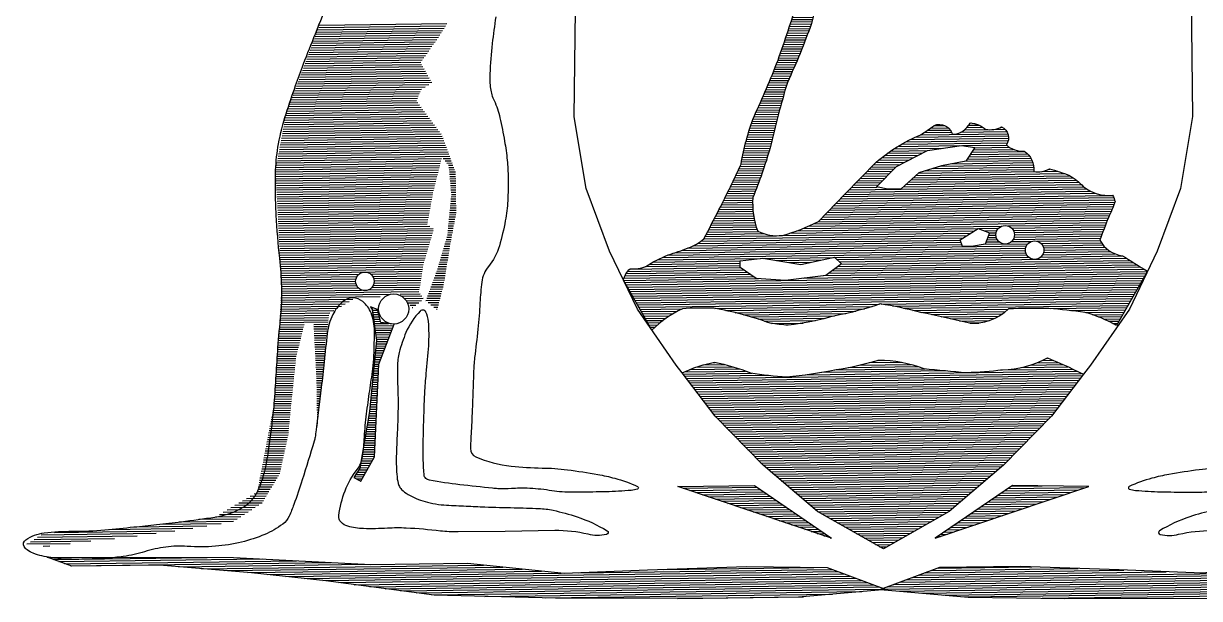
# Model space of a CAD drawing. Extents: x 0 to 1038, y -1303 to 297.
# Drawn here: x 360.73 to 366.32, y 72.92 to 75.65 of the extents above; entities that cross this region are included whole.
import ezdxf
from ezdxf.enums import TextEntityAlignment as Align

# ---------------------------------------------------------------- set-up
doc = ezdxf.new("R2010")
doc.units = 0
doc.layers.get('0').update_dxf_attribs({"linetype": 'CONTINUOUS'})
for name, color, linetype in [('TBLK07', 4, 'CONTINUOUS'), ('TBLK18', 4, 'CONTINUOUS'), ('TBLK25', 1, 'CONTINUOUS'), ('TBLK35', 3, 'CONTINUOUS'), ('TBLK50', 7, 'CONTINUOUS')]:
    doc.layers.add(name, color=color, linetype=linetype)
doc.styles.add('ISO', font='iso3098b.shx')

# ---------------------------------------------------------------- blocks, each defined once
blk = doc.blocks.new('*X5')
at = {"color": 0, "linetype": 'Continuous'}
for p, q in [((52166.48, 34199), (52180.54, 34199)), ((52167.79, 34200), (52179.09, 34200)), ((52169.13, 34201), (52177.1, 34201)), ((52170.48, 34202), (52173.32, 34202)), ((52158.9, 34193), (52185.05, 34193)), ((52160.13, 34194), (52184.46, 34194)), ((52161.37, 34195), (52183.82, 34195)), ((52162.62, 34196), (52183.15, 34196)), ((52163.89, 34197), (52182.43, 34197)), ((52165.17, 34198), (52181.67, 34198)), ((52153.41, 34188), (52187.52, 34188)), ((52154.43, 34189), (52187.09, 34189)), ((52155.46, 34190), (52186.63, 34190)), ((52156.51, 34191), (52186.14, 34191)), ((52157.69, 34192), (52185.61, 34192)), ((52148.47, 34183), (52149.69, 34183)), ((52149.44, 34184), (52152.69, 34184)), ((52150.41, 34185), (52158.21, 34185)), ((52151.4, 34186), (52188.29, 34186)), ((52152.4, 34187), (52187.92, 34187)), ((52160.06, 34185), (52173.53, 34185)), ((52163.24, 34184), (52172.57, 34184)), ((52165.22, 34183), (52171.12, 34183)), ((52173.8, 34185), (52188.6, 34185)), ((52175.58, 34184), (52188.56, 34184)), ((52176.86, 34183), (52188.5, 34183)), ((52177.87, 34182), (52188.44, 34182)), ((52178.61, 34181), (52188.37, 34181)), ((52178.73, 34180), (52188.29, 34180)), ((52178.81, 34179), (52188.21, 34179)), ((52178.88, 34178), (52188.11, 34178)), ((52178.7, 34172), (52187.33, 34172)), ((52178.8, 34173), (52187.48, 34173)), ((52178.86, 34174), (52187.63, 34174)), ((52178.9, 34175), (52187.76, 34175)), ((52178.91, 34177), (52188, 34177)), ((52178.92, 34176), (52187.89, 34176)), ((52177.83, 34167), (52186.42, 34167)), ((52178.06, 34168), (52186.63, 34168)), ((52178.26, 34169), (52186.82, 34169)), ((52178.43, 34170), (52187, 34170)), ((52178.58, 34171), (52187.17, 34171)), ((52176.26, 34162), (52185.28, 34162)), ((52176.59, 34163), (52185.53, 34163)), ((52176.92, 34164), (52185.77, 34164)), ((52177.25, 34165), (52186, 34165)), ((52177.57, 34166), (52186.22, 34166)), ((52174.59, 34157), (52183.88, 34157)), ((52174.93, 34158), (52184.18, 34158)), ((52175.26, 34159), (52184.47, 34159)), ((52175.6, 34160), (52184.75, 34160)), ((52175.93, 34161), (52185.02, 34161)), ((52172.87, 34152), (52182.07, 34152)), ((52173.22, 34153), (52182.45, 34153)), ((52173.56, 34154), (52182.83, 34154)), ((52173.91, 34155), (52183.2, 34155)), ((52174.25, 34156), (52183.57, 34156)), ((52170.75, 34146), (52179.69, 34146)), ((52171.11, 34147), (52180.1, 34147)), ((52171.46, 34148), (52180.5, 34148)), ((52171.82, 34149), (52180.9, 34149)), ((52172.17, 34150), (52181.29, 34150)), ((52172.52, 34151), (52181.68, 34151)), ((52168.94, 34141), (52177.59, 34141)), ((52169.3, 34142), (52178.02, 34142)), ((52169.67, 34143), (52178.44, 34143)), ((52170.03, 34144), (52178.86, 34144)), ((52170.39, 34145), (52179.28, 34145)), ((52166.93, 34136), (52175.37, 34136)), ((52167.34, 34137), (52175.82, 34137)), ((52167.75, 34138), (52176.27, 34138)), ((52168.16, 34139), (52176.72, 34139)), ((52168.56, 34140), (52177.15, 34140)), ((52164.82, 34131), (52173.04, 34131)), ((52165.25, 34132), (52173.51, 34132)), ((52165.67, 34133), (52173.99, 34133)), ((52166.1, 34134), (52174.45, 34134)), ((52166.51, 34135), (52174.91, 34135)), ((52162.19, 34125), (52171.05, 34125)), ((52162.64, 34126), (52171.35, 34126)), ((52163.08, 34127), (52171.65, 34127)), ((52163.52, 34128), (52171.96, 34128)), ((52163.96, 34129), (52172.26, 34129)), ((52164.39, 34130), (52172.57, 34130)), ((52159.91, 34120), (52169.59, 34120)), ((52160.38, 34121), (52169.88, 34121)), ((52160.83, 34122), (52170.17, 34122)), ((52161.29, 34123), (52170.46, 34123)), ((52161.74, 34124), (52170.76, 34124)), ((52157.57, 34115), (52168.19, 34115)), ((52158.04, 34116), (52168.47, 34116)), ((52158.51, 34117), (52168.75, 34117)), ((52158.98, 34118), (52169.03, 34118)), ((52159.45, 34119), (52169.31, 34119)), ((52155.72, 34110), (52166.85, 34110)), ((52156.06, 34111), (52167.11, 34111)), ((52156.42, 34112), (52167.38, 34112)), ((52156.79, 34113), (52167.65, 34113)), ((52157.17, 34114), (52167.92, 34114)), ((52237.47, 34110), (52242.43, 34110)), ((52252.95, 34110), (52257.57, 34110)), ((52253.56, 34111), (52254.26, 34111)), ((52153.86, 34104), (52165.32, 34104)), ((52154.14, 34105), (52165.57, 34105)), ((52154.44, 34106), (52165.82, 34106)), ((52154.74, 34107), (52166.07, 34107)), ((52155.05, 34108), (52166.33, 34108)), ((52155.38, 34109), (52166.59, 34109)), ((52226.87, 34104), (52270.63, 34104)), ((52229.02, 34105), (52270.58, 34105)), ((52231.38, 34106), (52270.34, 34106)), ((52233.03, 34107), (52245.3, 34107)), ((52234.56, 34108), (52244.76, 34108)), ((52236.04, 34109), (52243.9, 34109)), ((52249.45, 34107), (52269.88, 34107)), ((52251.06, 34108), (52261.16, 34108)), ((52252.15, 34109), (52259.38, 34109)), ((52264.13, 34108), (52269.11, 34108)), ((52267.42, 34109), (52267.78, 34109)), ((52152.6, 34099), (52163.96, 34099)), ((52152.83, 34100), (52164.27, 34100)), ((52153.07, 34101), (52164.57, 34101)), ((52153.32, 34102), (52164.82, 34102)), ((52153.59, 34103), (52165.07, 34103)), ((52218.13, 34099), (52234.42, 34099)), ((52219.67, 34100), (52241.42, 34100)), ((52221.3, 34101), (52248.92, 34101)), ((52223.03, 34102), (52270.14, 34102)), ((52224.88, 34103), (52270.48, 34103)), ((52250.15, 34101), (52269.7, 34101)), ((52254.87, 34099), (52272.82, 34099)), ((52255.54, 34100), (52270.98, 34100)), ((52151.56, 34094), (52162.33, 34094)), ((52151.77, 34095), (52162.67, 34095)), ((52151.96, 34096), (52163, 34096)), ((52152.16, 34097), (52163.33, 34097)), ((52152.37, 34098), (52163.65, 34098)), ((52211.51, 34094), (52224.42, 34094)), ((52212.7, 34095), (52226.42, 34095)), ((52213.96, 34096), (52228.42, 34096)), ((52215.29, 34097), (52230.42, 34097)), ((52216.68, 34098), (52232.42, 34098)), ((52251.1, 34094), (52280.96, 34094)), ((52252.21, 34095), (52280.47, 34095)), ((52252.87, 34096), (52279.81, 34096)), ((52253.54, 34097), (52278.93, 34097)), ((52254.21, 34098), (52277.73, 34098)), ((52149.14, 34089), (52160.56, 34089)), ((52149.63, 34090), (52160.92, 34090)), ((52150.11, 34091), (52161.29, 34091)), ((52150.6, 34092), (52161.64, 34092)), ((52151.08, 34093), (52161.99, 34093)), ((52206.51, 34089), (52217.51, 34089)), ((52207.51, 34090), (52218.51, 34090)), ((52208.51, 34091), (52219.51, 34091)), ((52209.51, 34092), (52220.51, 34092)), ((52210.51, 34093), (52222.42, 34093)), ((52230.5, 34089), (52282.08, 34089)), ((52233.63, 34090), (52281.68, 34090)), ((52236.97, 34091), (52281.67, 34091)), ((52240.3, 34092), (52281.55, 34092)), ((52245.6, 34093), (52281.32, 34093)), ((52285.4, 34089), (52292.44, 34089)), ((52288.43, 34090), (52288.96, 34090)), ((52146.66, 34084), (52158.64, 34084)), ((52147.16, 34085), (52159.03, 34085)), ((52147.66, 34086), (52159.42, 34086)), ((52148.15, 34087), (52159.81, 34087)), ((52148.65, 34088), (52160.19, 34088)), ((52201.51, 34084), (52212.51, 34084)), ((52202.51, 34085), (52213.51, 34085)), ((52203.51, 34086), (52214.51, 34086)), ((52204.51, 34087), (52215.51, 34087)), ((52205.51, 34088), (52216.51, 34088)), ((52224.78, 34084), (52301.68, 34084)), ((52225.93, 34085), (52300.51, 34085)), ((52227.07, 34086), (52299.21, 34086)), ((52228.21, 34087), (52297.75, 34087)), ((52229.35, 34088), (52295.32, 34088)), ((52143.62, 34078), (52156.53, 34078)), ((52144.14, 34079), (52156.59, 34079)), ((52144.65, 34080), (52156.99, 34080)), ((52145.15, 34081), (52157.41, 34081)), ((52145.66, 34082), (52157.83, 34082)), ((52146.16, 34083), (52158.23, 34083)), ((52195.51, 34078), (52316.65, 34078)), ((52196.51, 34079), (52309.08, 34079)), ((52197.51, 34080), (52306.76, 34080)), ((52198.51, 34081), (52305.07, 34081)), ((52199.51, 34082), (52303.71, 34082)), ((52200.51, 34083), (52212.06, 34083)), ((52223.64, 34083), (52302.73, 34083)), ((52141.03, 34073), (52156.63, 34073)), ((52141.55, 34074), (52156.55, 34074)), ((52142.07, 34075), (52156.5, 34075)), ((52142.59, 34076), (52156.48, 34076)), ((52143.11, 34077), (52156.49, 34077)), ((52190.51, 34073), (52316.76, 34073)), ((52191.51, 34074), (52317.17, 34074)), ((52192.51, 34075), (52317.57, 34075)), ((52193.51, 34076), (52317.39, 34076)), ((52194.51, 34077), (52317.07, 34077)), ((52138.36, 34068), (52157.44, 34068)), ((52138.9, 34069), (52157.22, 34069)), ((52139.43, 34070), (52157.03, 34070)), ((52139.97, 34071), (52156.86, 34071)), ((52140.5, 34072), (52156.73, 34072)), ((52185.42, 34068), (52314.56, 34068)), ((52186.51, 34069), (52315.02, 34069)), ((52187.51, 34070), (52315.47, 34070)), ((52188.51, 34071), (52315.91, 34071)), ((52189.51, 34072), (52316.34, 34072)), ((52135.65, 34063), (52161.28, 34063)), ((52136.2, 34064), (52158.79, 34064)), ((52136.74, 34065), (52158.29, 34065)), ((52137.28, 34066), (52157.97, 34066)), ((52137.82, 34067), (52157.69, 34067)), ((52172.85, 34063), (52254.86, 34063)), ((52175.93, 34064), (52256.46, 34064)), ((52178.64, 34065), (52267.29, 34065)), ((52181.1, 34066), (52313.75, 34066)), ((52183.34, 34067), (52314.16, 34067)), ((52256.83, 34064), (52265.68, 34064)), ((52259.33, 34063), (52264.95, 34063)), ((52269.91, 34065), (52313.34, 34065)), ((52271.52, 34064), (52312.94, 34064)), ((52272.26, 34063), (52312.54, 34063)), ((52127.37, 34057), (52249.3, 34057)), ((52129.96, 34058), (52248.97, 34058)), ((52131.82, 34059), (52248.63, 34059)), ((52133.28, 34060), (52250.06, 34060)), ((52134.5, 34061), (52251.66, 34061)), ((52135.1, 34062), (52167.04, 34062)), ((52168.16, 34062), (52253.26, 34062)), ((52259.06, 34057), (52278.68, 34057)), ((52259.97, 34058), (52265.87, 34058)), ((52260.37, 34059), (52265.05, 34059)), ((52260.77, 34060), (52264.63, 34060)), ((52261.17, 34061), (52264.48, 34061)), ((52261.57, 34062), (52264.58, 34062)), ((52271.33, 34058), (52280.29, 34058)), ((52272.16, 34059), (52310.96, 34059)), ((52272.58, 34060), (52311.35, 34060)), ((52272.62, 34062), (52312.14, 34062)), ((52272.72, 34061), (52311.75, 34061)), ((52282.91, 34058), (52310.65, 34058)), ((52284.52, 34057), (52311.25, 34057)), ((52113.88, 34052), (52159.69, 34052)), ((52116.01, 34053), (52277.63, 34053)), ((52118.37, 34054), (52277.48, 34054)), ((52121.65, 34055), (52277.58, 34055)), ((52124.65, 34056), (52277.95, 34056)), ((52161.12, 34052), (52192.15, 34052)), ((52192.69, 34052), (52278.05, 34052)), ((52285.16, 34052), (52317.31, 34052)), ((52285.26, 34056), (52311.99, 34056)), ((52285.58, 34053), (52315.37, 34053)), ((52285.62, 34055), (52312.88, 34055)), ((52285.72, 34054), (52313.97, 34054)), ((52100.51, 34047), (52152.13, 34047)), ((52101.49, 34048), (52150.73, 34048)), ((52108.37, 34049), (52150.6, 34049)), ((52110.13, 34050), (52150.6, 34050)), ((52111.93, 34051), (52150.6, 34051)), ((52166.78, 34051), (52187.15, 34051)), ((52172.45, 34050), (52182.15, 34050)), ((52192.67, 34047), (52326.96, 34047)), ((52193.69, 34051), (52278.87, 34051)), ((52194.07, 34048), (52325.39, 34048)), ((52194.69, 34050), (52322.28, 34050)), ((52195.47, 34049), (52323.83, 34049)), ((52284.33, 34051), (52320.74, 34051)), ((52098.66, 34043), (52158.78, 34043)), ((52098.81, 34044), (52156.33, 34044)), ((52099.21, 34042), (52330.38, 34042)), ((52099.22, 34045), (52154.93, 34045)), ((52099.77, 34046), (52153.53, 34046)), ((52178.78, 34043), (52330.97, 34043)), ((52187.78, 34044), (52331.55, 34044)), ((52189.87, 34045), (52330.14, 34045)), ((52191.27, 34046), (52328.55, 34046)), ((52099.76, 34041), (52329.8, 34041)), ((52100.32, 34040), (52329.22, 34040)), ((52100.87, 34039), (52328.63, 34039)), ((52101.42, 34038), (52328.05, 34038)), ((52101.98, 34037), (52327.47, 34037)), ((52102.53, 34036), (52326.88, 34036)), ((52103.08, 34035), (52326.3, 34035)), ((52103.63, 34034), (52325.72, 34034)), ((52104.19, 34033), (52325.13, 34033)), ((52104.74, 34032), (52324.55, 34032)), ((52105.29, 34031), (52212.32, 34031)), ((52213.11, 34031), (52323.97, 34031)), ((52105.85, 34030), (52124.41, 34030)), ((52106.4, 34029), (52122.43, 34029)), ((52106.95, 34028), (52120.64, 34028)), ((52107.51, 34027), (52119, 34027)), ((52108.06, 34026), (52117.49, 34026)), ((52139.1, 34030), (52209.13, 34030)), ((52144, 34029), (52205.65, 34029)), ((52148.19, 34028), (52201.77, 34028)), ((52151.89, 34027), (52197.35, 34027)), ((52155.24, 34026), (52192.27, 34026)), ((52218.31, 34030), (52323.38, 34030)), ((52222.92, 34029), (52322.8, 34029)), ((52227.1, 34028), (52269.51, 34028)), ((52231, 34027), (52268.4, 34027)), ((52235.38, 34026), (52267.11, 34026)), ((52288.52, 34028), (52322.22, 34028)), ((52297.18, 34027), (52321.63, 34027)), ((52303.91, 34026), (52321.05, 34026)), ((52108.61, 34025), (52116.09, 34025)), ((52109.16, 34024), (52114.79, 34024)), ((52109.72, 34023), (52113.56, 34023)), ((52110.27, 34022), (52112.41, 34022)), ((52110.82, 34021), (52111.33, 34021)), ((52158.31, 34025), (52188.34, 34025)), ((52161.17, 34024), (52183.82, 34024)), ((52164.24, 34023), (52178.32, 34023)), ((52239.66, 34025), (52265.59, 34025)), ((52243.85, 34024), (52263.72, 34024)), ((52247.95, 34023), (52261.21, 34023)), ((52252.42, 34022), (52256.4, 34022)), ((52307.01, 34025), (52320.47, 34025)), ((52309.65, 34024), (52319.88, 34024)), ((52311.98, 34023), (52319.3, 34023)), ((52314.08, 34022), (52318.72, 34022)), ((52315.99, 34021), (52318.13, 34021))]:
    blk.add_line(p, q, dxfattribs=at)
blk = doc.blocks.new('*X16')
at = {"color": 0, "linetype": 'Continuous'}
for p, q in [((143.45, 267), (199.3, 267)), ((143.84, 268), (199.95, 268)), ((144.24, 269), (200.59, 269)), ((144.63, 270), (201.23, 270)), ((141.49, 262), (195.94, 262)), ((141.88, 263), (196.66, 263)), ((142.27, 264), (197.38, 264)), ((142.67, 265), (198.02, 265)), ((143.06, 266), (198.66, 266)), ((139.53, 257), (192.3, 257)), ((139.92, 258), (193.03, 258)), ((140.31, 259), (193.75, 259)), ((140.71, 260), (194.48, 260)), ((141.1, 261), (195.21, 261)), ((137.18, 251), (190.29, 251)), ((137.57, 252), (189.73, 252)), ((137.96, 253), (189.39, 253)), ((138.35, 254), (190.12, 254)), ((138.75, 255), (190.84, 255)), ((139.14, 256), (191.57, 256)), ((135.22, 246), (193.06, 246)), ((135.61, 247), (192.51, 247)), ((136, 248), (191.95, 248)), ((136.39, 249), (191.4, 249)), ((136.78, 250), (190.84, 250)), ((133.26, 241), (189.55, 241)), ((133.65, 242), (191.21, 242)), ((134.04, 243), (192.88, 243)), ((134.43, 244), (194.18, 244)), ((134.82, 245), (193.62, 245)), ((131.29, 236), (187.34, 236)), ((131.69, 237), (187.74, 237)), ((132.08, 238), (188.14, 238)), ((132.47, 239), (188.54, 239)), ((132.86, 240), (188.94, 240)), ((129.33, 231), (190.81, 231)), ((129.73, 232), (190.08, 232)), ((130.12, 233), (189.35, 233)), ((130.51, 234), (188.61, 234)), ((130.9, 235), (187.88, 235)), ((128.1, 225), (195.21, 225)), ((128.3, 226), (194.48, 226)), ((128.5, 227), (193.75, 227)), ((128.7, 228), (193.01, 228)), ((128.9, 229), (192.28, 229)), ((129.1, 230), (191.55, 230)), ((127.1, 220), (198.56, 220)), ((127.3, 221), (198.15, 221)), ((127.5, 222), (197.41, 222)), ((127.7, 223), (196.68, 223)), ((127.9, 224), (195.95, 224)), ((126.1, 215), (200.33, 215)), ((126.3, 216), (199.97, 216)), ((126.5, 217), (199.62, 217)), ((126.7, 218), (199.27, 218)), ((126.9, 219), (198.92, 219)), ((125.1, 210), (198.05, 210)), ((125.3, 211), (201.74, 211)), ((125.5, 212), (201.39, 212)), ((125.7, 213), (201.03, 213)), ((125.9, 214), (200.68, 214)), ((198.89, 210), (202.09, 210)), ((124.3, 206), (196.98, 206)), ((124.3, 205), (196.71, 205)), ((124.34, 204), (196.45, 204)), ((124.5, 207), (197.25, 207)), ((124.7, 208), (197.51, 208)), ((124.9, 209), (197.78, 209)), ((199.64, 209), (202.44, 209)), ((200.39, 208), (202.8, 208)), ((201.14, 207), (203.15, 207)), ((201.33, 206), (203.5, 206)), ((201.41, 205), (203.86, 205)), ((201.49, 204), (204.21, 204)), ((124.38, 203), (196.18, 203)), ((124.42, 202), (195.91, 202)), ((124.45, 201), (195.65, 201)), ((124.49, 200), (195.38, 200)), ((124.53, 199), (195.11, 199)), ((201.56, 203), (204.27, 203)), ((201.64, 202), (204.27, 202)), ((201.72, 201), (204.27, 201)), ((201.79, 200), (204.27, 200)), ((201.87, 199), (204.27, 199)), ((124.57, 198), (194.85, 198)), ((124.61, 197), (194.58, 197)), ((124.65, 196), (194.31, 196)), ((124.68, 195), (194.1, 195)), ((124.72, 194), (193.9, 194)), ((201.95, 198), (204.27, 198)), ((202.02, 197), (204.27, 197)), ((202.1, 196), (204.27, 196)), ((202.18, 195), (204.27, 195)), ((202.26, 194), (204.27, 194)), ((124.76, 193), (193.7, 193)), ((124.8, 192), (193.5, 192)), ((124.84, 191), (193.3, 191)), ((124.88, 190), (193.1, 190)), ((124.92, 189), (192.9, 189)), ((201.73, 189), (204.27, 189)), ((201.84, 190), (204.27, 190)), ((201.95, 191), (204.27, 191)), ((202.06, 192), (204.27, 192)), ((202.18, 193), (204.27, 193)), ((124.95, 188), (192.7, 188)), ((124.99, 187), (192.5, 187)), ((125.03, 186), (192.3, 186)), ((125.07, 185), (192.1, 185)), ((125.11, 184), (191.9, 184)), ((201.18, 184), (203.9, 184)), ((201.29, 185), (204.1, 185)), ((201.4, 186), (204.27, 186)), ((201.51, 187), (204.27, 187)), ((201.62, 188), (204.27, 188)), ((125.15, 183), (191.7, 183)), ((125.18, 182), (191.5, 182)), ((125.22, 181), (191.3, 181)), ((125.26, 180), (192.52, 180)), ((125.3, 179), (194.02, 179)), ((125.34, 178), (194.01, 178)), ((200.51, 178), (202.7, 178)), ((200.62, 179), (202.9, 179)), ((200.73, 180), (203.1, 180)), ((200.84, 181), (203.3, 181)), ((200.95, 182), (203.5, 182)), ((201.06, 183), (203.7, 183)), ((125.38, 177), (193.7, 177)), ((125.42, 176), (193.38, 176)), ((125.45, 175), (193.07, 175)), ((125.49, 174), (192.76, 174)), ((125.53, 173), (192.45, 173)), ((199.38, 173), (201.7, 173)), ((199.7, 174), (201.9, 174)), ((200.01, 175), (202.1, 175)), ((200.29, 176), (202.3, 176)), ((200.4, 177), (202.5, 177)), ((125.57, 172), (192.13, 172)), ((125.61, 171), (191.82, 171)), ((125.65, 170), (191.51, 170)), ((125.68, 169), (191.2, 169)), ((125.72, 168), (190.88, 168)), ((197.82, 168), (200.77, 168)), ((198.13, 169), (200.94, 169)), ((198.45, 170), (201.12, 170)), ((198.76, 171), (201.3, 171)), ((199.07, 172), (201.5, 172)), ((125.76, 167), (190.57, 167)), ((125.8, 166), (190.26, 166)), ((125.84, 165), (189.95, 165)), ((125.88, 164), (189.63, 164)), ((125.92, 163), (189.32, 163)), ((196.26, 163), (199.89, 163)), ((196.57, 164), (200.06, 164)), ((196.88, 165), (200.24, 165)), ((197.2, 166), (200.42, 166)), ((197.51, 167), (200.59, 167)), ((125.95, 162), (189.13, 162)), ((125.99, 161), (188.96, 161)), ((126.03, 160), (188.8, 160)), ((126.07, 159), (160.63, 159)), ((126.11, 158), (159.76, 158)), ((126.15, 157), (159.31, 157)), ((165.91, 159), (188.63, 159)), ((166.78, 158), (188.46, 158)), ((167.22, 157), (188.3, 157)), ((194.18, 157), (198.83, 157)), ((194.56, 158), (199, 158)), ((194.95, 159), (199.18, 159)), ((195.32, 160), (199.36, 160)), ((195.63, 161), (199.53, 161)), ((195.95, 162), (199.71, 162)), ((126.13, 152), (161.75, 152)), ((126.18, 156), (159.15, 156)), ((126.21, 153), (160.27, 153)), ((126.22, 155), (159.23, 155)), ((126.26, 154), (159.57, 154)), ((164.79, 152), (187.46, 152)), ((166.26, 153), (187.63, 153)), ((166.96, 154), (187.8, 154)), ((167.31, 155), (187.96, 155)), ((167.39, 156), (188.13, 156)), ((192.26, 152), (197.77, 152)), ((192.64, 153), (198.04, 153)), ((193.02, 154), (198.3, 154)), ((193.41, 155), (198.47, 155)), ((193.79, 156), (198.65, 156)), ((125.76, 147), (156.13, 147)), ((125.84, 148), (157.84, 148)), ((125.91, 149), (170.02, 149)), ((125.98, 150), (174.52, 150)), ((126.06, 151), (187.3, 151)), ((178.98, 150), (187.82, 150)), ((179.84, 149), (188.49, 149)), ((180.7, 148), (189.16, 148)), ((181.55, 147), (188.44, 147)), ((190.33, 147), (196.4, 147)), ((190.72, 148), (196.68, 148)), ((191.1, 149), (196.95, 149)), ((191.49, 150), (197.22, 150)), ((191.87, 151), (197.5, 151)), ((125.39, 142), (147.55, 142)), ((125.47, 143), (149.27, 143)), ((125.54, 144), (150.98, 144)), ((125.61, 145), (152.7, 145)), ((125.69, 146), (154.41, 146)), ((182.41, 146), (187.16, 146)), ((183.27, 145), (185.82, 145)), ((184.13, 144), (184.49, 144)), ((191.31, 146), (196.13, 146)), ((192.56, 145), (195.86, 145)), ((193.81, 144), (195.59, 144)), ((195.06, 143), (195.31, 143)), ((124.95, 136), (135.78, 136)), ((125.02, 137), (136.05, 137)), ((125.1, 138), (146.68, 138)), ((125.17, 139), (146.83, 139)), ((125.24, 140), (146.99, 140)), ((125.32, 141), (147.14, 141)), ((140.3, 137), (146.52, 137)), ((140.34, 136), (146.37, 136)), ((124.58, 131), (134.45, 131)), ((124.65, 132), (134.71, 132)), ((124.73, 133), (134.98, 133)), ((124.8, 134), (135.25, 134)), ((124.87, 135), (135.51, 135)), ((140.38, 135), (146.22, 135)), ((140.42, 134), (146.06, 134)), ((140.46, 133), (145.91, 133)), ((140.5, 132), (145.76, 132)), ((140.54, 131), (145.6, 131)), ((124.2, 126), (133.11, 126)), ((124.28, 127), (133.38, 127)), ((124.35, 128), (133.65, 128)), ((124.43, 129), (133.91, 129)), ((124.5, 130), (134.18, 130)), ((140.58, 130), (145.45, 130)), ((140.62, 129), (145.29, 129)), ((140.66, 128), (145.27, 128)), ((140.7, 127), (145.27, 127)), ((140.74, 126), (145.27, 126)), ((123.8, 121), (132.05, 121)), ((123.88, 122), (132.17, 122)), ((123.96, 123), (132.31, 123)), ((124.04, 124), (132.58, 124)), ((124.12, 125), (132.85, 125)), ((140.78, 125), (145.27, 125)), ((140.82, 124), (145.17, 124)), ((140.86, 123), (145.05, 123)), ((140.9, 122), (144.93, 122)), ((140.94, 121), (144.82, 121)), ((123.4, 116), (131.46, 116)), ((123.48, 117), (131.58, 117)), ((123.56, 118), (131.7, 118)), ((123.64, 119), (131.82, 119)), ((123.72, 120), (131.93, 120)), ((140.98, 120), (144.7, 120)), ((141.02, 119), (144.58, 119)), ((141.06, 118), (144.46, 118)), ((141.1, 117), (144.35, 117)), ((141.14, 116), (144.23, 116)), ((122.92, 110), (130.76, 110)), ((123, 111), (130.88, 111)), ((123.08, 112), (130.99, 112)), ((123.16, 113), (131.11, 113)), ((123.24, 114), (131.23, 114)), ((123.32, 115), (131.35, 115)), ((141.18, 115), (144.11, 115)), ((141.22, 114), (143.99, 114)), ((141.26, 113), (143.88, 113)), ((141.27, 112), (143.76, 112)), ((141.27, 111), (143.64, 111)), ((141.27, 110), (143.52, 110)), ((122.52, 105), (130.18, 105)), ((122.6, 106), (130.29, 106)), ((122.68, 107), (130.41, 107)), ((122.76, 108), (130.52, 108)), ((122.84, 109), (130.64, 109)), ((141.27, 109), (143.41, 109)), ((141.27, 108), (143.29, 108)), ((141.27, 107), (143.17, 107)), ((141.27, 106), (143.05, 106)), ((141.27, 105), (142.93, 105)), ((121.89, 100), (129.62, 100)), ((122.1, 101), (129.73, 101)), ((122.28, 102), (129.84, 102)), ((122.36, 103), (129.95, 103)), ((122.44, 104), (130.06, 104)), ((141.27, 104), (142.82, 104)), ((141.27, 103), (142.7, 103)), ((141.27, 102), (142.58, 102)), ((141.27, 101), (142.46, 101)), ((141.27, 100), (142.35, 100)), ((120.87, 95), (129.06, 95)), ((121.07, 96), (129.18, 96)), ((121.28, 97), (129.29, 97)), ((121.48, 98), (129.4, 98)), ((121.69, 99), (129.51, 99)), ((141.27, 99), (142.23, 99)), ((141.27, 98), (142.11, 98)), ((141.27, 97), (141.99, 97)), ((141.27, 96), (141.88, 96)), ((141.27, 95), (141.76, 95)), ((119.64, 89), (128.4, 89)), ((119.84, 90), (128.51, 90)), ((120.05, 91), (128.62, 91)), ((120.25, 92), (128.73, 92)), ((120.46, 93), (128.84, 93)), ((120.66, 94), (128.95, 94)), ((141.27, 94), (141.64, 94)), ((141.27, 93), (141.52, 93)), ((141.27, 92), (141.41, 92)), ((141.27, 91), (141.29, 91)), ((118.61, 84), (127.37, 84)), ((118.82, 85), (127.6, 85)), ((119.02, 86), (127.84, 86)), ((119.23, 87), (128.07, 87)), ((119.43, 88), (128.29, 88)), ((117.58, 79), (126.19, 79)), ((117.79, 80), (126.43, 80)), ((117.99, 81), (126.66, 81)), ((118.2, 82), (126.9, 82)), ((118.41, 83), (127.13, 83)), ((116.56, 74), (125.01, 74)), ((116.76, 75), (125.25, 75)), ((116.97, 76), (125.48, 76)), ((117.17, 77), (125.72, 77)), ((117.38, 78), (125.95, 78)), ((115.33, 68), (122.52, 68)), ((115.53, 69), (123.14, 69)), ((115.74, 70), (123.76, 70)), ((115.94, 71), (124.31, 71)), ((116.15, 72), (124.54, 72)), ((116.35, 73), (124.78, 73)), ((114.3, 63), (119.45, 63)), ((114.51, 64), (120.06, 64)), ((114.71, 65), (120.68, 65)), ((114.92, 66), (121.29, 66)), ((115.12, 67), (121.91, 67)), ((105.92, 58), (116.37, 58)), ((107.65, 59), (116.99, 59)), ((109.38, 60), (117.6, 60)), ((111.1, 61), (118.22, 61)), ((112.83, 62), (118.83, 62)), ((97.28, 53), (108.41, 53)), ((99.01, 54), (110.04, 54)), ((100.74, 55), (111.66, 55)), ((102.47, 56), (113.29, 56)), ((104.19, 57), (114.91, 57)), ((59.69, 48), (91.66, 48)), ((70.72, 49), (97.99, 49)), ((79.38, 50), (103.54, 50)), ((88.05, 51), (105.16, 51)), ((95.56, 52), (106.79, 52)), ((13.14, 42), (40.02, 42)), ((14.74, 43), (50.52, 43)), ((16.34, 44), (60.66, 44)), ((17.94, 45), (68.99, 45)), ((23.78, 46), (77.33, 46)), ((48.19, 47), (85.33, 47)), ((11.54, 41), (30.77, 41)), ((18.76, 40), (21.77, 40))]:
    blk.add_line(p, q, dxfattribs=at)
blk = doc.blocks.new('*X10')
at = {"color": 0, "linetype": 'Continuous'}
for p, q in [((303.63, 62), (336.45, 62)), ((306.46, 61), (337.86, 61)), ((309.29, 60), (339.28, 60)), ((312.13, 59), (340.7, 59)), ((314.96, 58), (342.11, 58)), ((445, 58), (476.4, 58)), ((446.49, 59), (479.48, 59)), ((447.99, 60), (482.57, 60)), ((449.49, 61), (463.2, 61)), ((317.79, 57), (343.53, 57)), ((320.63, 56), (344.95, 56)), ((323.46, 55), (346.36, 55)), ((326.29, 54), (347.78, 54)), ((329.13, 53), (349.2, 53)), ((437.51, 53), (460.97, 53)), ((439, 54), (464.05, 54)), ((440.5, 55), (467.14, 55)), ((442, 56), (470.23, 56)), ((443.5, 57), (473.31, 57)), ((331.96, 52), (350.61, 52)), ((334.79, 51), (352.03, 51)), ((337.63, 50), (353.45, 50)), ((340.46, 49), (354.86, 49)), ((343.29, 48), (356.28, 48)), ((430.02, 48), (445.53, 48)), ((431.52, 49), (448.62, 49)), ((433.01, 50), (451.71, 50)), ((434.51, 51), (454.79, 51)), ((436.01, 52), (457.88, 52)), ((346.13, 47), (357.7, 47)), ((348.96, 46), (359.11, 46)), ((351.79, 45), (360.53, 45)), ((354.63, 44), (361.95, 44)), ((357.46, 43), (363.36, 43)), ((360.29, 42), (364.78, 42)), ((421.03, 42), (427.01, 42)), ((422.53, 43), (430.1, 43)), ((424.03, 44), (433.19, 44)), ((425.52, 45), (436.27, 45)), ((427.02, 46), (439.36, 46)), ((428.52, 47), (442.45, 47)), ((363.13, 41), (366.2, 41)), ((365.96, 40), (367.61, 40)), ((368.79, 39), (369.03, 39)), ((416.54, 39), (417.75, 39)), ((418.04, 40), (420.84, 40)), ((419.53, 41), (423.93, 41)), ((20.53, 35), (21.2, 35)), ((23.1, 34), (91.52, 34)), ((25.68, 33), (115.97, 33)), ((28.26, 32), (131.22, 32)), ((30.84, 31), (146.47, 31)), ((78.81, 30), (161.72, 30)), ((89.06, 29), (214.43, 29)), ((99.31, 28), (223.03, 28)), ((109.56, 27), (231.63, 27)), ((118.14, 26), (240.23, 26)), ((126.39, 25), (248.83, 25)), ((134.64, 24), (372.03, 24)), ((142.89, 23), (374.63, 23)), ((149.98, 22), (377.23, 22)), ((156.84, 21), (379.83, 21)), ((256.45, 25), (369.43, 25)), ((294.62, 26), (361.25, 26)), ((405.26, 21), (693.47, 21)), ((408.08, 22), (517.93, 22)), ((410.89, 23), (499.08, 23)), ((413.71, 24), (478.74, 24)), ((416.53, 25), (458.22, 25)), ((163.69, 20), (382.43, 20)), ((170.55, 19), (385.03, 19)), ((177.41, 18), (387.63, 18)), ((184.27, 17), (390.23, 17)), ((191.12, 16), (391.18, 16)), ((392.83, 16), (636.58, 16)), ((394, 17), (646.26, 17)), ((396.81, 18), (656.79, 18)), ((399.63, 19), (667.33, 19)), ((402.45, 20), (679.46, 20)), ((214.76, 15), (382.44, 15)), ((241.76, 14), (369.44, 14)), ((300.41, 13), (356.44, 13)), ((399.19, 15), (628.21, 15)), ((408.89, 14), (619.83, 14)), ((418.59, 13), (611.46, 13)), ((428.29, 12), (603.08, 12)), ((462.55, 11), (594.71, 11))]:
    blk.add_line(p, q, dxfattribs=at)
blk = doc.blocks.new('*X17')
at = {"color": 0, "linetype": 'Continuous'}
for p, q in [((165.85, 144), (166.8, 144)), ((166.31, 143), (168.79, 143)), ((166.44, 142), (169.03, 142)), ((166.57, 141), (169.27, 141)), ((166.7, 140), (169.51, 140)), ((166.83, 139), (169.75, 139)), ((166.95, 138), (170, 138)), ((167.08, 137), (173.51, 137)), ((167.21, 136), (175.81, 136)), ((167.34, 135), (175.42, 135)), ((167.47, 134), (175.02, 134)), ((167.6, 133), (174.63, 133)), ((167.72, 132), (174.23, 132)), ((167.85, 131), (173.84, 131)), ((167.63, 126), (171.87, 126)), ((167.74, 127), (172.26, 127)), ((167.85, 128), (172.66, 128)), ((167.96, 129), (173.05, 129)), ((167.98, 130), (173.44, 130)), ((167.08, 121), (169.9, 121)), ((167.19, 122), (170.29, 122)), ((167.3, 123), (170.69, 123)), ((167.41, 124), (171.08, 124)), ((167.52, 125), (171.47, 125)), ((166.53, 116), (168.9, 116)), ((166.64, 117), (168.96, 117)), ((166.75, 118), (169.02, 118)), ((166.86, 119), (169.11, 119)), ((166.97, 120), (169.5, 120)), ((165.87, 110), (168.55, 110)), ((165.98, 111), (168.61, 111)), ((166.09, 112), (168.67, 112)), ((166.2, 113), (168.73, 113)), ((166.31, 114), (168.78, 114)), ((166.42, 115), (168.84, 115)), ((165.32, 105), (168.25, 105)), ((165.43, 106), (168.31, 106)), ((165.54, 107), (168.37, 107)), ((165.65, 108), (168.43, 108)), ((165.76, 109), (168.49, 109)), ((164.77, 100), (167.95, 100)), ((164.88, 101), (168.01, 101)), ((164.99, 102), (168.07, 102)), ((165.1, 103), (168.13, 103)), ((165.21, 104), (168.19, 104)), ((164.01, 95), (167.66, 95)), ((164.19, 96), (167.72, 96)), ((164.37, 97), (167.78, 97)), ((164.55, 98), (167.84, 98)), ((164.66, 99), (167.89, 99)), ((162.93, 89), (167.3, 89)), ((163.11, 90), (167.36, 90)), ((163.29, 91), (167.42, 91)), ((163.47, 92), (167.48, 92)), ((163.65, 93), (167.54, 93)), ((163.83, 94), (167.6, 94)), ((162.03, 84), (167.01, 84)), ((162.21, 85), (167.06, 85)), ((162.39, 86), (167.12, 86)), ((162.57, 87), (167.18, 87)), ((162.75, 88), (167.24, 88)), ((161.12, 79), (166.71, 79)), ((161.3, 80), (166.77, 80)), ((161.49, 81), (166.83, 81)), ((161.67, 82), (166.89, 82)), ((161.85, 83), (166.95, 83)), ((160.22, 74), (164.47, 74)), ((160.4, 75), (165.06, 75)), ((160.58, 76), (165.65, 76)), ((160.76, 77), (166.23, 77)), ((160.94, 78), (166.65, 78)), ((157.46, 69), (161.54, 69)), ((158.14, 70), (162.13, 70)), ((158.36, 68), (160.95, 68)), ((158.82, 71), (162.71, 71)), ((159.5, 72), (163.3, 72)), ((160.04, 73), (163.89, 73)), ((160.26, 67), (160.37, 67))]:
    blk.add_line(p, q, dxfattribs=at)
blk = doc.blocks.new('*X6')
at = {"color": 0, "linetype": 'Continuous'}
for p, q in [((52133.52, 34005), (52143.28, 34005)), ((52138.06, 34006), (52139.04, 34006)), ((52207.44, 34005), (52221.71, 34005)), ((52211.27, 34006), (52213.93, 34006)), ((52284.32, 34005), (52289.18, 34005)), ((52286.42, 34006), (52286.82, 34006)), ((52124.63, 34001), (52155.2, 34001)), ((52125.18, 34002), (52152.4, 34002)), ((52125.36, 34000), (52162.45, 34000)), ((52127.51, 34003), (52149.74, 34003)), ((52130.21, 34004), (52146.75, 34004)), ((52179.07, 34000), (52299.81, 34000)), ((52186.18, 34001), (52241.37, 34001)), ((52192.1, 34002), (52232.37, 34002)), ((52198.13, 34003), (52229.14, 34003)), ((52203.13, 34004), (52225.91, 34004)), ((52265.79, 34001), (52297.79, 34001)), ((52274.92, 34002), (52295.74, 34002)), ((52278.91, 34003), (52293.63, 34003)), ((52281.87, 34004), (52291.45, 34004)), ((52126.1, 33999), (52301.8, 33999)), ((52126.84, 33998), (52302.06, 33998)), ((52127.58, 33997), (52301.28, 33997)), ((52128.32, 33996), (52300.5, 33996)), ((52129.06, 33995), (52299.72, 33995)), ((52129.8, 33994), (52298.94, 33994)), ((52130.54, 33993), (52298.16, 33993)), ((52131.28, 33992), (52297.38, 33992)), ((52132.02, 33991), (52296.6, 33991)), ((52132.76, 33990), (52295.82, 33990)), ((52133.49, 33989), (52295.04, 33989)), ((52134.23, 33988), (52294.26, 33988)), ((52134.97, 33987), (52293.48, 33987)), ((52135.71, 33986), (52292.7, 33986)), ((52136.45, 33985), (52291.92, 33985)), ((52137.19, 33984), (52291.14, 33984)), ((52137.93, 33983), (52290.36, 33983)), ((52138.69, 33982), (52289.58, 33982)), ((52139.64, 33981), (52288.8, 33981)), ((52140.6, 33980), (52287.98, 33980)), ((52141.55, 33979), (52286.98, 33979)), ((52142.51, 33978), (52285.97, 33978)), ((52143.46, 33977), (52284.97, 33977)), ((52144.42, 33976), (52283.96, 33976)), ((52145.37, 33975), (52282.96, 33975)), ((52146.32, 33974), (52281.95, 33974)), ((52147.28, 33973), (52280.95, 33973)), ((52148.23, 33972), (52279.94, 33972)), ((52149.19, 33971), (52278.94, 33971)), ((52150.14, 33970), (52277.93, 33970)), ((52151.1, 33969), (52276.92, 33969)), ((52152.05, 33968), (52275.92, 33968)), ((52153.01, 33967), (52274.91, 33967)), ((52153.96, 33966), (52273.91, 33966)), ((52154.92, 33965), (52272.9, 33965)), ((52155.87, 33964), (52271.9, 33964)), ((52156.82, 33963), (52270.89, 33963)), ((52157.78, 33962), (52269.89, 33962)), ((52158.73, 33961), (52268.88, 33961)), ((52159.71, 33960), (52267.88, 33960)), ((52160.85, 33959), (52266.87, 33959)), ((52161.99, 33958), (52265.73, 33958)), ((52163.13, 33957), (52264.52, 33957)), ((52164.28, 33956), (52263.32, 33956)), ((52165.42, 33955), (52262.11, 33955)), ((52166.56, 33954), (52260.91, 33954)), ((52167.71, 33953), (52259.7, 33953)), ((52168.85, 33952), (52258.5, 33952)), ((52169.99, 33951), (52257.29, 33951)), ((52171.13, 33950), (52256.09, 33950)), ((52172.28, 33949), (52254.88, 33949)), ((52173.42, 33948), (52253.68, 33948)), ((52174.56, 33947), (52252.47, 33947)), ((52175.71, 33946), (52251.27, 33946)), ((52176.85, 33945), (52250.07, 33945)), ((52177.99, 33944), (52248.86, 33944)), ((52179.13, 33943), (52247.66, 33943)), ((52180.28, 33942), (52246.45, 33942)), ((52181.42, 33941), (52245.25, 33941)), ((52182.56, 33940), (52244.04, 33940)), ((52183.76, 33939), (52242.84, 33939)), ((52185.46, 33938), (52241.43, 33938)), ((52187.17, 33937), (52239.62, 33937)), ((52188.87, 33936), (52237.81, 33936)), ((52190.58, 33935), (52235.99, 33935)), ((52192.29, 33934), (52234.18, 33934)), ((52193.99, 33933), (52232.37, 33933)), ((52195.7, 33932), (52230.56, 33932)), ((52197.4, 33931), (52228.75, 33931)), ((52199.11, 33930), (52226.93, 33930)), ((52200.82, 33929), (52225.12, 33929)), ((52202.52, 33928), (52223.31, 33928)), ((52204.23, 33927), (52221.5, 33927)), ((52205.93, 33926), (52219.69, 33926)), ((52207.64, 33925), (52217.87, 33925)), ((52209.34, 33924), (52216.06, 33924)), ((52211.05, 33923), (52214.25, 33923))]:
    blk.add_line(p, q, dxfattribs=at)
blk = doc.blocks.new('State Logo')
at = {"layer": 'TBLK07', "linetype": 'Continuous'}
for points in [[(-3.643, 3.046, 0.006173), (-3.677, 2.79, 0.020328), (-3.699, 2.501, 0.042588), (-3.693, 2.362, 0.075699), (-3.659, 2.248, -0.052609), (-3.604, 2.085, -0.013917), (-3.559, 1.863, -0.017036), (-3.534, 1.68, -0.02212), (-3.525, 1.513, -0.016928), (-3.529, 1.295, -0.032434), (-3.552, 1.104, -0.025448), (-3.609, 0.866, -0.09944), (-3.713, 0.668, 0.140515), (-3.776, 0.521, 0.018759), (-3.793, 0.325, -0.014542), (-3.813, 0.072, -0.004686), (-3.844, -0.198, 0.017248), (-3.851, -0.271, 0.00601), (-3.854, -0.341, -0.001161), (-3.867, -0.699, -0.005282), (-3.878, -0.925, 0.008589), (-3.884, -1.063, 0.306615), (-3.834, -1.141, 0.074016), (-3.496, -1.229, 0.023799), (-3.202, -1.248, -0.029044), (-2.961, -1.265, -0.01114), (-2.672, -1.31, -0.019801), (-2.511, -1.345, -0.049098), (-2.294, -1.425, -0.675707), (-2.295, -1.449, -0.057488), (-2.355, -1.461, -0.014448), (-2.595, -1.474, -0.00338), (-2.847, -1.479, -0.009516), (-2.937, -1.479, -0.032493), (-3.135, -1.461, 0.030691), (-3.344, -1.441, 0.024163), (-3.492, -1.444, -0.027424), (-3.622, -1.445, -0.014704), (-3.673, -1.441, -0.002392), (-3.986, -1.407, -0.017681), (-4.273, -1.364, -0.136115), (-4.308, -1.347, -0.193798), (-4.325, -1.312, -0.025437), (-4.333, -1.026, -0.002073), (-4.324, -0.669, -0.005497), (-4.318, -0.534, -0.012478), (-4.304, -0.35, 0.008625), (-4.281, -0.084, 0.036872), (-4.283, 0.146, 0.091088), (-4.307, 0.236, 0.522607), (-4.361, 0.245, 0.093345), (-4.497, 0.041, 0.038142), (-4.561, -0.149, 0.057859), (-4.578, -0.281, 0.015207), (-4.575, -0.502, -0.016227), (-4.573, -0.709, -0.007817), (-4.58, -0.911, 0.007037), (-4.589, -1.137, 0.028356), (-4.582, -1.332, 0.066217), (-4.564, -1.414, 0.111495), (-4.54, -1.451, 0.059901), (-4.477, -1.499, 0.065099), (-4.316, -1.568, 0.055007), (-4.112, -1.601, 0.001872), (-3.926, -1.61, 0.001964), (-3.748, -1.618, 0.005068), (-3.469, -1.626, -0.00603), (-3.234, -1.633, -0.044115), (-3.097, -1.65, -0.025911), (-2.87, -1.713, -0.054289), (-2.583, -1.845, -0.679829), (-2.589, -1.881, -0.112187), (-2.765, -1.879, 0.061372), (-3.082, -1.844), (-3.552, -1.851), (-4.002, -1.856, -0.032924), (-4.17, -1.848, 0.017041), (-4.494, -1.82, 0.028436), (-4.674, -1.821, -0.02249), (-4.901, -1.825, -0.063017), (-5.051, -1.802, -0.12887), (-5.115, -1.764, -0.231135), (-5.137, -1.701, -0.059951), (-5.076, -1.464, -0.075204), (-4.962, -1.263, 0.13298), (-4.91, -1.141, 0.022256), (-4.892, -0.953, -0.019039), (-4.872, -0.734, -0.004598), (-4.842, -0.513, 0.004899), (-4.813, -0.305, 0.020009), (-4.802, -0.176, 0.010992), (-4.797, 0.059, 0.095782), (-4.829, 0.227, 0.122639), (-4.907, 0.335, 0.180808), (-5.003, 0.37, 0.176155), (-5.1, 0.333, 0.10278), (-5.193, 0.212, 0.083439), (-5.246, 0.032, 0.00331), (-5.276, -0.238, -0.003636), (-5.303, -0.483, -0.00089), (-5.355, -0.908, -0.008098), (-5.361, -0.954, -0.034503), (-5.37, -0.992, -0.003492), (-5.484, -1.362, -0.009731), (-5.564, -1.596, -0.020291), (-5.608, -1.706, -0.126183), (-5.669, -1.782, -0.060978), (-5.841, -1.88, -0.04045), (-6.061, -1.953, -0.037063), (-6.31, -1.993, -0.043375), (-6.577, -1.994, 0.056532), (-6.781, -2, 0.039812), (-6.983, -2.045, -0.039687), (-7.186, -2.09, -0.019585), (-7.35, -2.107, -0.012227), (-7.614, -2.117, -0.037503), (-7.875, -2.101, -0.05667), (-8.043, -2.059, -0.067143), (-8.101, -2.027, -0.108059), (-8.129, -1.996, -0.387726), (-8.114, -1.93, -0.122886), (-7.938, -1.865, -0.02904), (-7.669, -1.85, 0.02545), (-7.361, -1.836, 0.000546), (-7.085, -1.809, 0.000697), (-6.869, -1.787, 0.006338), (-6.634, -1.759, 0.004643), (-6.314, -1.715, 0.09815), (-6.041, -1.618, 0.148614), (-5.911, -1.475, 0.042479), (-5.851, -1.316, 0.034194), (-5.808, -1.11, 0.00345), (-5.76, -0.741, 0.012502), (-5.75, -0.638, 0.002911), (-5.732, -0.365, -0.003041), (-5.715, -0.103, -0.007158), (-5.687, 0.207, 0.015854), (-5.678, 0.347, 0.012817), (-5.677, 0.374, 0.003455), (-5.679, 0.475, 0.020154), (-5.698, 0.747, -0.013271), (-5.731, 1.159, -0.010336), (-5.739, 1.389, -0.012061), (-5.737, 1.587, -0.037306), (-5.709, 1.836, -0.031458), (-5.637, 2.123, -0.006397), (-5.547, 2.39, -0.008174), (-5.472, 2.596, -0.002718), (-5.359, 2.883, -0.002307), (-5.223, 3.22, -0.012749)], [(3.29, -1.248, 0.029044), (3.049, -1.265, 0.01114), (2.76, -1.31, 0.019801), (2.599, -1.345, 0.049098), (2.382, -1.425, 0.675707), (2.383, -1.449, 0.057488), (2.443, -1.461, 0.014448), (2.683, -1.474, 0.00338), (2.935, -1.479, 0.009516), (3.025, -1.479, 0.032493), (3.223, -1.461, -0.030691)], [(3.185, -1.65, 0.025911), (2.958, -1.713, 0.054289), (2.671, -1.845, 0.679829), (2.677, -1.881, 0.112187), (2.853, -1.879, -0.061372), (3.17, -1.844)], [(-3.643, 3.046, 0.006173), (-3.677, 2.79, 0.020328), (-3.699, 2.501, 0.042588), (-3.693, 2.362, 0.075699), (-3.659, 2.248, -0.052609), (-3.604, 2.085, -0.013917), (-3.559, 1.863, -0.017036), (-3.534, 1.68, -0.02212), (-3.525, 1.513, -0.016928), (-3.529, 1.295, -0.032434), (-3.552, 1.104, -0.025448), (-3.609, 0.866, -0.09944), (-3.713, 0.668, 0.140515), (-3.776, 0.521, 0.018759), (-3.793, 0.325, -0.014542), (-3.813, 0.072, -0.004686), (-3.844, -0.198, 0.017248), (-3.851, -0.271, 0.00601), (-3.854, -0.341, -0.001161), (-3.867, -0.699, -0.005282), (-3.878, -0.925, 0.008589), (-3.884, -1.063, 0.306615), (-3.834, -1.141, 0.074016), (-3.496, -1.229, 0.023799), (-3.202, -1.248, -0.029044), (-2.961, -1.265, -0.01114), (-2.672, -1.31, -0.019801), (-2.511, -1.345, -0.049098), (-2.294, -1.425, -0.675707), (-2.295, -1.449, -0.057488), (-2.355, -1.461, -0.014448), (-2.595, -1.474, -0.00338), (-2.847, -1.479, -0.009516), (-2.937, -1.479, -0.032493), (-3.135, -1.461, 0.030691), (-3.344, -1.441, 0.024163), (-3.492, -1.444, -0.027424), (-3.622, -1.445, -0.014704), (-3.673, -1.441, -0.002392), (-3.986, -1.407, -0.017681), (-4.273, -1.364, -0.136115), (-4.308, -1.347, -0.193798), (-4.325, -1.312, -0.025437), (-4.333, -1.026, -0.002073), (-4.324, -0.669, -0.005497), (-4.318, -0.534, -0.012478), (-4.304, -0.35, 0.008625), (-4.281, -0.084, 0.036872), (-4.283, 0.146, 0.091088), (-4.307, 0.236, 0.522607), (-4.361, 0.245, 0.093345), (-4.497, 0.041, 0.038142), (-4.561, -0.149, 0.057859), (-4.578, -0.281, 0.015207), (-4.575, -0.502, -0.016227), (-4.573, -0.709, -0.007817), (-4.58, -0.911, 0.007037), (-4.589, -1.137, 0.028356), (-4.582, -1.332, 0.066217), (-4.564, -1.414, 0.111495), (-4.54, -1.451, 0.059901), (-4.477, -1.499, 0.065099), (-4.316, -1.568, 0.055007), (-4.112, -1.601, 0.001872), (-3.926, -1.61, 0.001964), (-3.748, -1.618, 0.005068), (-3.469, -1.626, -0.00603), (-3.234, -1.633, -0.044115), (-3.097, -1.65, -0.025911), (-2.87, -1.713, -0.054289), (-2.583, -1.845, -0.679829), (-2.589, -1.881, -0.112187), (-2.765, -1.879, 0.061372), (-3.082, -1.844), (-3.552, -1.851), (-4.002, -1.856, -0.032924), (-4.17, -1.848, 0.017041), (-4.494, -1.82, 0.028436), (-4.674, -1.821, -0.02249), (-4.901, -1.825, -0.063017), (-5.051, -1.802, -0.12887), (-5.115, -1.764, -0.231135), (-5.137, -1.701, -0.059951), (-5.076, -1.464, -0.075204), (-4.962, -1.263, 0.13298), (-4.91, -1.141, 0.022256), (-4.892, -0.953, -0.019039), (-4.872, -0.734, -0.004598), (-4.842, -0.513, 0.004899), (-4.813, -0.305, 0.020009), (-4.802, -0.176, 0.010992), (-4.797, 0.059, 0.095782), (-4.829, 0.227, 0.122639), (-4.907, 0.335, 0.180808), (-5.003, 0.37, 0.176155), (-5.1, 0.333, 0.10278), (-5.193, 0.212, 0.083439), (-5.246, 0.032, 0.00331), (-5.276, -0.238, -0.003636), (-5.303, -0.483, -0.00089), (-5.355, -0.908, -0.008098), (-5.361, -0.954, -0.034503), (-5.37, -0.992, -0.003492), (-5.484, -1.362, -0.009731), (-5.564, -1.596, -0.020291), (-5.608, -1.706, -0.126183), (-5.669, -1.782, -0.060978), (-5.841, -1.88, -0.04045), (-6.061, -1.953, -0.037063), (-6.31, -1.993, -0.043375), (-6.577, -1.994, 0.056532), (-6.781, -2, 0.039812), (-6.983, -2.045, -0.039687), (-7.186, -2.09, -0.019585), (-7.35, -2.107, -0.012227), (-7.614, -2.117, -0.037503), (-7.875, -2.101, -0.05667), (-8.043, -2.059, -0.067143), (-8.101, -2.027, -0.108059), (-8.129, -1.996, -0.387726), (-8.114, -1.93, -0.122886), (-7.938, -1.865, -0.02904), (-7.669, -1.85, 0.02545), (-7.361, -1.836, 0.000546), (-7.085, -1.809, 0.000697), (-6.869, -1.787, 0.006338), (-6.634, -1.759, 0.004643), (-6.314, -1.715, 0.09815), (-6.041, -1.618, 0.148614), (-5.911, -1.475, 0.042479), (-5.851, -1.316, 0.034194), (-5.808, -1.11, 0.00345), (-5.76, -0.741, 0.012502), (-5.75, -0.638, 0.002911), (-5.732, -0.365, -0.003041), (-5.715, -0.103, -0.007158), (-5.687, 0.207, 0.015854), (-5.678, 0.347, 0.012817), (-5.677, 0.374, 0.003455), (-5.679, 0.475, 0.020154), (-5.698, 0.747, -0.013271), (-5.731, 1.159, -0.010336), (-5.739, 1.389, -0.012061), (-5.737, 1.587, -0.037306), (-5.709, 1.836, -0.031458), (-5.637, 2.123, -0.006397), (-5.547, 2.39, -0.008174), (-5.472, 2.596, -0.002718), (-5.359, 2.883, -0.002307), (-5.223, 3.22, -0.012749)], [(-0.542, 3.601, -0.066857), (-0.641, 2.98, -0.024832), (-0.869, 2.42, 0.015745), (-1.033, 1.798, -0.028608), (-1.198, 1.325, 0.10733), (-1.151, 1.005, 0.140087), (-0.915, 0.965, 0.053491), (-0.574, 1.098), (-0.321, 1.358), (-0.025, 1.661, -0.080049), (0.399, 1.923, 0.013971), (0.527, 2.011, -0.465206), (0.699, 1.927, 0.27959), (0.869, 2.036, -0.147494), (1.019, 1.974, 0.166558), (1.169, 1.998, -0.46757), (1.214, 1.827, 0.196236), (1.385, 1.765, -0.286725), (1.474, 1.574, 0.178203), (1.623, 1.597, -0.038767), (1.816, 1.535, -0.066555), (1.946, 1.43, 0.199296), (2.225, 1.348, -0.064666), (2.248, 1.284, -0.016115), (2.185, 1.134, 0.004112), (2.103, 0.919, 0.238316), (2.318, 0.772, 0.005754), (2.556, 0.625), (2.263, 0.108, 0.062146), (1.962, 0.232, 0.013664), (1.619, 0.27, 0.014543), (1.234, 0.265, -0.229501), (0.85, 0.132, 0.00605), (0.4, 0.233, 0.021862), (0.014, 0.314, -0.03635), (-0.413, 0.201, -0.039397), (-0.861, 0.11, -0.009708), (-1.032, 0.129, 0.046856), (-1.569, 0.272, 0.02723), (-1.868, 0.268, 0.082319), (-2.157, 0.063), (-2.429, 0.54, -0.162521), (-2.365, 0.647, 0.123548), (-2.216, 0.67, -0.043722), (-2.003, 0.78, 0.023776), (-1.812, 0.846, 0.109831), (-1.663, 0.934, 0.004959), (-1.517, 1.214, 0.00859), (-1.309, 1.644, -0.050806), (-1.186, 2.095, 0.01599), (-0.958, 2.633, 0.010148), (-0.772, 3.192, 0.097809)], [(1.947, -0.356), (1.644, -0.755), (1.188, -1.22), (0.669, -1.662), (0.044, -2.018), (-0.581, -1.662), (-1.1, -1.22), (-1.556, -0.755), (-1.869, -0.343, -0.072084), (-1.562, -0.242, -0.051738), (-1.219, -0.344, 0.01345), (-0.876, -0.382, 0.023214), (-0.406, -0.312, 0.031376), (-0.001, -0.221, -0.089588), (0.428, -0.301, 0.006558), (0.835, -0.339, 0.026052), (1.177, -0.313, 0.114492), (1.604, -0.2, -0.016973), (1.84, -0.304, -0.00392), (1.947, -0.356)]]:
    blk.add_lwpolyline(points, format="xyb", dxfattribs=at)
blk.add_lwpolyline([(-1.869, -0.343), (-1.926, -0.268), (-2.296, 0.262), (-2.56, 0.815), (-2.782, 1.411), (-2.898, 2.094), (-2.867, 4.641), (0.044, 4.572), (2.955, 4.641), (2.986, 2.095), (2.87, 1.411), (2.648, 0.815), (2.384, 0.262), (2.014, -0.268), (1.947, -0.356)], dxfattribs=at)
for points in [[(-0.022, 1.426), (0.168, 1.621), (0.465, 1.774), (0.786, 1.821), (0.914, 1.802), (0.83, 1.672), (0.596, 1.626), (0.383, 1.559), (0.213, 1.407), (0.085, 1.406)], [(0.776, 0.923), (0.946, 1.032), (1.053, 0.991), (1.012, 0.883), (0.884, 0.86), (0.798, 0.859)], [(-1.318, 0.724), (-1.104, 0.749), (-0.74, 0.689), (-0.42, 0.757), (-0.355, 0.694), (-0.503, 0.585), (-0.888, 0.537), (-1.166, 0.555), (-1.317, 0.66)], [(-4.82, 0.26), (-4.779, -0.031), (-4.845, -0.711), (-4.935, -1.25), (-4.994, -1.339), (-4.926, -1.374), (-4.795, -1.143), (-4.754, -0.26), (-4.609, 0.121), (-4.737, 0.137), (-4.768, 0.26), (-4.836, 0.286)], [(-1.911, -1.423), (-1.183, -1.413), (-0.449, -1.917)], [(1.999, -1.423), (1.271, -1.413), (0.537, -1.917)], [(-7.909, -2.096), (-6.138, -2.098), (-4.832, -2.167), (-3.912, -2.155), (-2.991, -2.25), (-2.2, -2.218), (-1.259, -2.185), (-0.489, -2.196), (0.07, -2.403), (-0.763, -2.478), (-1.683, -2.49), (-3.074, -2.486), (-4.229, -2.458), (-5.258, -2.322), (-5.965, -2.246), (-6.843, -2.171), (-7.677, -2.182)], [(7.997, -2.096), (6.226, -2.098), (4.92, -2.167), (4, -2.155), (3.079, -2.25), (2.288, -2.218), (1.347, -2.185), (0.577, -2.196), (0.018, -2.403), (0.851, -2.478), (1.771, -2.49), (3.162, -2.486), (4.317, -2.458), (5.346, -2.322), (6.053, -2.246), (6.931, -2.171), (7.765, -2.182)]]:
    blk.add_lwpolyline(points, close=True, dxfattribs=at)
for centre, radius in [((1.203, 0.971), 0.0882), ((1.483, 0.825), 0.0882), ((-4.888, 0.528), 0.0882), ((-4.614, 0.265), 0.143)]:
    blk.add_circle(centre, radius, dxfattribs=at)
at = {"layer": 'TBLK07', "linetype": 'Continuous', "xscale": 0.02139268110938849, "yscale": 0.02139268110938849, "zscale": 0.02139268110938849, "rotation": 0.7441666666577991}
for name, p in [('*X16', (-8.338, -2.851)), ('*X5', (-1107.406, -742.148)), ('*X17', (-8.338, -2.851)), ('*X6', (-1107.406, -742.148)), ('*X10', (-8.338, -2.851))]:
    blk.add_blockref(name, p, dxfattribs=at)
blk = doc.blocks.new('title block')
at = {"layer": 'TBLK18', "xscale": 0.5000004146344864, "yscale": 0.5000004146344864, "zscale": 0.5000004146344864}
blk.add_blockref('State Logo', (364.7969, 74.1618), dxfattribs=at)
at = {"layer": 'TBLK18', "style": 'ISO'}
blk.add_attdef('MR_DIRECTORATE', text='', height=1.5, dxfattribs=at).set_placement((381.5, 67.1185), align=Align.CENTER)
for tag, p in [('STREET_NAME', (355.5138, 61.0998)), ('SUBURB_POSTCODE', (388.4876, 61.0998)), ('TELEPHONE_NO.', (368.3056, 58.8361)), ('FAX_NO.', (393.5552, 58.8361))]:
    blk.add_attdef(tag, p, '', height=1.5, dxfattribs=at)
at = {"layer": 'TBLK25', "style": 'ISO'}
for tag, height, p in [('MR_BRANCH', 2, (381.5, 64.1989)), ('ROAD_SECTION', 1.75, (384.5, 29.1617)), ('SLK', 1.75, (384.5, 26.1075)), ('CHAINAGE', 1.75, (384.5, 19.2054))]:
    blk.add_attdef(tag, text='', height=height, dxfattribs=at).set_placement(p, align=Align.CENTER)
for tag, p, height in [('FILE_NUMBER', (371.7734, 53.2365), 2.5), ('DESIGNED_/_DRAWN', (371.7734, 48.4865), 2), ('VERIFIED', (371.7734, 43.4865), 2), ('APPROVED', (371.7734, 38.4865), 2), ('LOCAL_AUTHORITY', (370.4803, 16.7335), 1.25)]:
    blk.add_attdef(tag, p, '', height=height, dxfattribs=at)
at = {"layer": 'TBLK35', "style": 'ISO', "width": 0.9}
for tag, p in [('ROAD_PROJECT&NUMBER', (384.5, 32.2307)), ('DRAWING_DESCRIPTION', (384.5, 22.288))]:
    blk.add_attdef(tag, text='', height=2.5, dxfattribs=at).set_placement(p, align=Align.CENTER)
at = {"layer": 'TBLK50', "style": 'ISO'}
blk.add_attdef('DRG_NUMBER', (356.8033, 6.0213), '', height=5, dxfattribs=at)

msp = doc.modelspace()

# ---------------------------------------------------------------- block references
at = {"color": 1}
msp.add_blockref('title block', (0, 0), dxfattribs=at)

doc.saveas('drawing.dxf')
